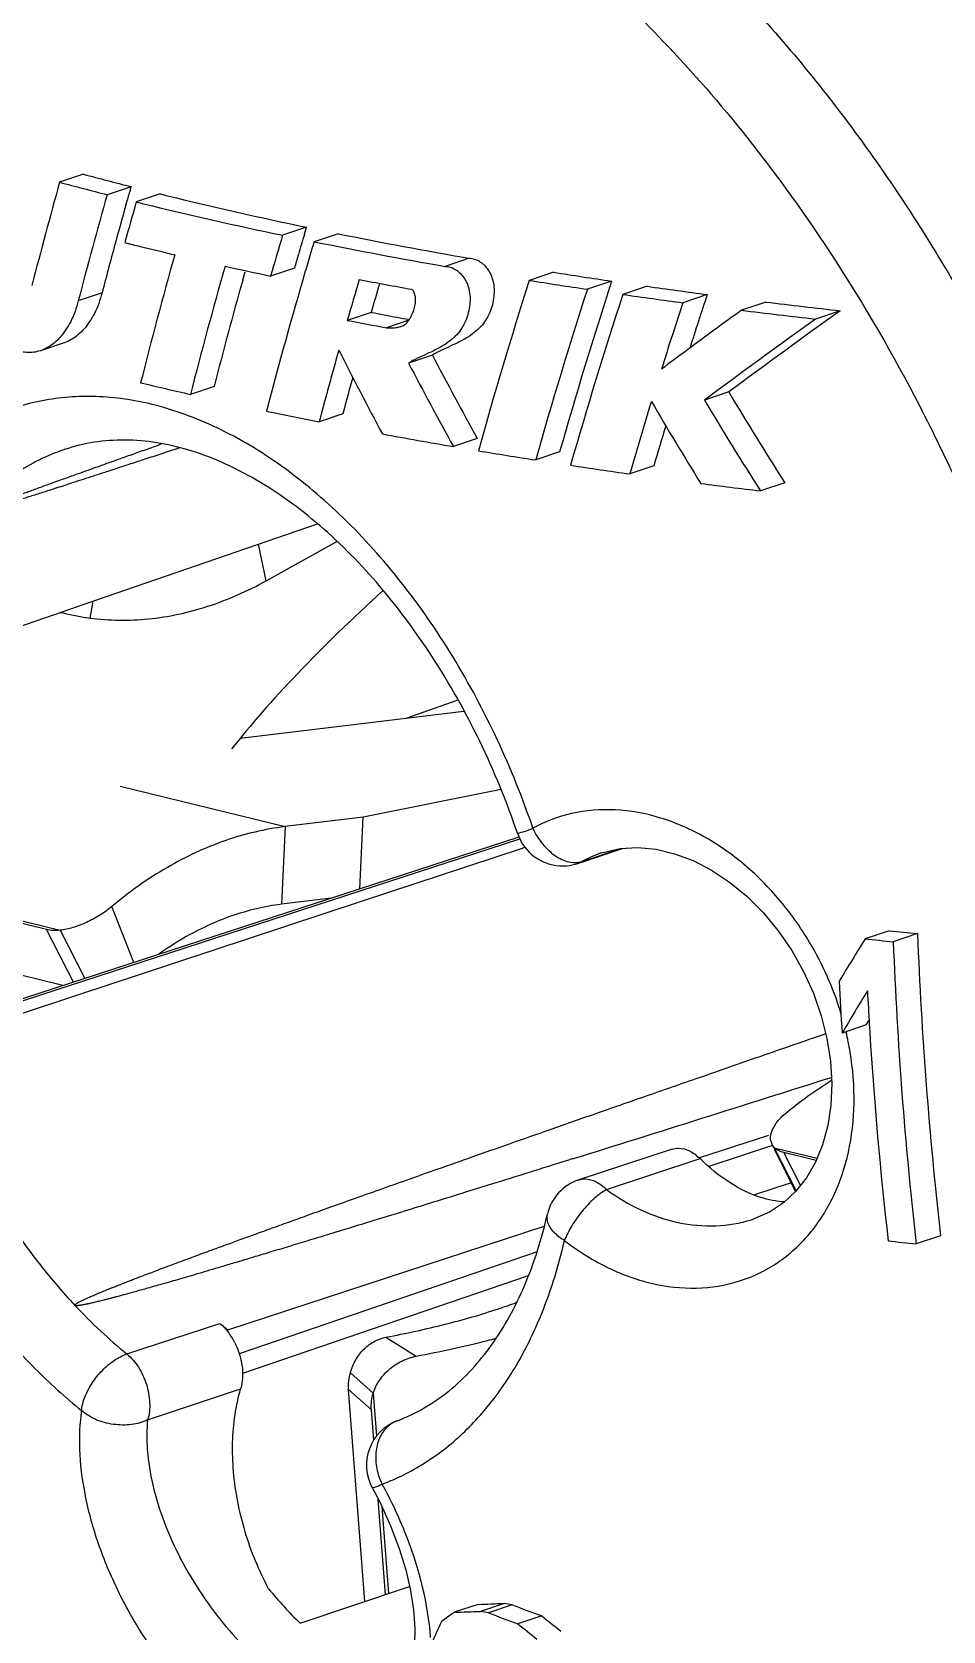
# Model space of a CAD drawing. Header units: millimetres. Extents: x 0 to 420, y 0 to 297.
# Drawn here: x 345.23 to 356.75, y 104.49 to 124.71 of the extents above; entities that cross this region are included whole.
import ezdxf

# ---------------------------------------------------------------- set-up
doc = ezdxf.new("R2010")
doc.units = ezdxf.units.MM
doc.header["$LTSCALE"] = 23.1
doc.layers.get('0').update_dxf_attribs({"linetype": 'CONTINUOUS'})
doc.layers.add('FASEN', color=7, linetype='CONTINUOUS')
doc.layers.add('RUNDUNGEN', color=7, linetype='CONTINUOUS')

msp = doc.modelspace()

# ---------------------------------------------------------------- linework, layer by layer
at = {"color": 7, "linetype": 'CONTINUOUS'}
for p, q in [((345.88208, 122.91073), (345.58014, 122.8095)), ((346.4829, 122.75303), (346.18113, 122.65186)), ((346.41673, 122.51998), (346.4369, 122.59139)), ((346.8505, 122.6608), (346.54877, 122.55964)), ((348.70086, 122.24049), (348.3986, 122.13915)), ((348.67505, 122.15436), (348.70086, 122.24049)), ((349.09956, 122.15868), (348.79703, 122.05726)), ((350.75869, 121.8477), (350.45456, 121.74574)), ((347.89418, 121.57141), (347.92367, 121.67573)), ((348.54815, 121.7238), (348.24682, 121.62278)), ((348.69056, 121.6999), (348.68579, 121.68372)), ((351.82301, 121.6711), (351.51745, 121.56866)), ((352.55863, 121.5586), (352.25191, 121.45577)), ((353.00746, 121.4936), (352.69996, 121.39051)), ((353.76806, 121.38947), (353.45913, 121.2859)), ((349.51806, 121.16405), (349.21655, 121.06297)), ((354.50973, 121.29495), (354.19926, 121.19086)), ((355.44887, 121.18472), (355.13627, 121.07992)), ((349.99348, 121.06327), (349.71245, 120.96906)), ((345.63812, 120.77964), (345.33927, 120.67944)), ((350.29268, 120.62334), (349.99096, 120.52219)), ((347.53261, 120.2266), (347.23402, 120.1265)), ((354.0394, 120.15716), (353.73167, 120.05399)), ((349.16024, 119.88037), (348.8608, 119.77998)), ((350.86021, 119.56793), (350.55905, 119.46696)), ((351.9009, 119.39856), (351.59832, 119.29712)), ((353.09186, 119.22324), (352.78731, 119.12114)), ((354.7466, 119.00975), (354.43876, 118.90654)), ((348.19229, 117.7705), (349.08437, 118.26627)), ((347.86171, 115.77734), (350.69153, 116.12197)), ((351.16017, 115.13129), (349.41602, 114.78056)), ((349.41602, 114.78056), (348.42972, 114.66045)), ((349.3735, 113.87247), (349.41602, 114.78056)), ((345.41421, 113.35922), (342.98567, 113.95302)), ((345.58529, 113.34921), (345.89639, 112.74053)), ((356.06923, 113.34446), (355.763, 113.24179)), ((356.4261, 113.30766), (356.119, 113.2047)), ((355.77767, 112.15272), (355.47259, 112.05044)), ((355.77767, 112.15272), (355.81379, 112.21351)), ((354.61472, 110.60056), (354.58667, 110.64027)), ((354.61472, 110.60056), (354.89252, 110.05703)), ((354.61563, 110.5829), (354.88375, 110.04641)), ((355.14327, 110.43949), (354.73511, 110.53929)), ((356.71776, 109.48741), (356.41066, 109.38445)), ((349.54433, 107.49811), (349.25603, 107.7537)), ((349.55084, 106.90354), (349.52166, 107.28575)), ((349.70002, 104.9495), (349.60803, 106.15449)), ((350.86988, 104.82569), (350.56938, 104.72494)), ((351.2016, 104.83774), (350.90087, 104.73692)), ((351.30227, 104.81935), (351.00144, 104.71849)), ((351.30227, 104.81935), (351.2016, 104.83774)), ((351.00144, 104.71849), (350.90087, 104.73692)), ((351.6753, 104.67853), (351.37397, 104.57751))]:
    msp.add_line(p, q, dxfattribs=at)
at = {"color": 9, "linetype": 'CONTINUOUS'}
for p, q in [((346.11562, 121.40914), (345.81594, 121.30867)), ((345.63119, 119.42596), (345.63083, 119.42584)), ((348.19229, 117.7705), (348.09539, 118.23127)), ((346.00106, 117.5106), (345.96176, 117.29837)), ((346.34418, 115.17038), (348.42972, 114.66045)), ((348.42972, 114.66045), (348.38374, 113.67823)), ((342.88293, 114.00996), (345.58529, 113.34921)), ((346.51764, 112.94277), (346.24024, 113.65073)), ((345.75409, 112.69421), (345.41421, 113.35922)), ((354.61472, 110.60056), (355.15512, 110.46842)), ((354.94649, 110.12571), (354.73511, 110.53929)), ((349.70558, 108.20328), (350.0894, 107.96427)), ((349.23336, 107.54133), (349.52166, 107.28575)), ((349.54433, 107.49811), (349.586, 106.95226)), ((349.65422, 106.05872), (349.73793, 104.96221))]:
    msp.add_line(p, q, dxfattribs=at)
at = {"color": 3, "linetype": 'CONTINUOUS'}
for p, q in [((349.01179, 113.75472), (348.38374, 113.67823)), ((345.61885, 112.65018), (343.37059, 113.1999)), ((349.43794, 104.86163), (349.23336, 107.54133))]:
    msp.add_line(p, q, dxfattribs=at)
at = {"color": 7, "linetype": 'CONTINUOUS'}
for centre, radius, start, end in [((401.71078, 107.05029), 58.30095, 164.3174147, 165.6440985), ((357.39282, 166.62264), 45.37765, 254.910983, 255.695503), ((357.58067, 166.2594), 44.89949, 254.897264, 255.689935), ((403.15366, 106.5376), 58.94501, 164.0323714, 164.1957293), ((402.73252, 106.55512), 58.79766, 164.1115696, 165.467997), ((403.6078, 106.1845), 59.36226, 163.9872648, 164.5028528), ((358.28974, 170.15633), 49.02341, 256.143132, 256.260353), ((358.47773, 169.79235), 48.54457, 256.141981, 256.260356), ((359.41036, 173.68075), 52.54321, 256.279545, 258.239425), ((402.73603, 106.6551), 58.51118, 164.2677256, 164.7190555), ((359.22244, 174.04431), 53.02165, 256.279184, 258.22085), ((406.12953, 104.8893), 60.25295, 163.3639931, 163.8757976), ((405.99578, 105.02559), 59.82524, 163.3626309, 163.6207003), ((361.51012, 183.7933), 62.87167, 258.6153293, 260.1536879), ((402.14787, 106.81557), 57.90152, 164.71884, 165.4016631), ((358.23649, 169.60319), 49.0076, 256.028011, 256.260488), ((358.61598, 171.16361), 50.61351, 256.262726, 256.77267), ((406.68273, 104.61515), 60.45644, 163.2314049, 163.5847899), ((361.32432, 184.15065), 63.34446, 258.59374, 260.11928), ((403.20097, 106.08453), 58.34841, 164.2803724, 165.924886), ((404.26627, 105.59074), 58.85547, 164.0670222, 165.7014915), ((359.86584, 176.65892), 56.24925, 257.479708, 258.078978), ((405.74962, 105.09804), 59.56865, 163.6207918, 163.7933473), ((404.00231, 105.7648), 58.29212, 164.2665798, 165.6353751), ((405.43932, 104.97457), 59.16212, 163.5947239, 165.3716218), ((407.08562, 104.31582), 60.24364, 163.3477176, 163.8597021), ((361.53028, 185.07578), 64.65059, 259.1571768, 259.7569469), ((406.86754, 104.47717), 59.72785, 163.410084, 163.7766766), ((408.76018, 103.32584), 60.07936, 162.3233192, 164.4679846), ((363.20406, 195.15693), 74.51047, 260.9761719, 261.5475798), ((363.38447, 194.80939), 74.04645, 261.0171984, 261.5930303), ((409.63811, 102.99722), 60.0216, 161.9862574, 164.1418051), ((409.80599, 102.851), 60.48645, 162.0862072, 164.2227859), ((410.02647, 102.6909), 60.29927, 161.9339497, 164.0810801), ((364.01529, 200.70439), 80.11697, 261.8806718, 262.4287249), ((364.19177, 200.3613), 79.65678, 261.9286477, 262.4808396), ((411.53871, 102.15831), 60.88748, 161.5880116, 162.258675), ((361.42335, 182.83641), 62.81095, 259.0739623, 259.3801901), ((411.65827, 102.02962), 61.30208, 161.6922331, 162.5175974), ((429.95829, 17.31259), 128.56954, 126.1034879, 126.4780013), ((431.70809, 15.10064), 130.64954, 125.7107127, 126.4756616), ((364.93642, 207.86332), 87.335, 262.9380627, 263.5570811), ((365.10655, 207.5241), 86.87784, 262.9939698, 263.617587), ((361.28875, 183.45499), 63.54921, 259.0491877, 259.5042375), ((361.64017, 183.98965), 63.9844, 259.3796735, 259.5181724), ((431.79761, 14.64676), 131.16775, 125.7643319, 126.5241202), ((405.9133, 104.64999), 59.02461, 164.2339263, 165.1473754), ((393.99137, 143.34493), 50.27683, 206.785501, 208.14802), ((394.74747, 143.93677), 50.51126, 207.616535, 208.975966), ((394.61437, 143.77638), 50.00476, 207.581935, 208.955023), ((427.70296, 20.36628), 124.77328, 126.4789141, 126.6699519), ((405.47162, 104.87269), 58.27694, 164.6064957, 165.0768306), ((358.85243, 170.97266), 52.15669, 256.418209, 257.128825), ((397.71836, 146.28701), 50.89814, 210.888917, 212.406226), ((360.53557, 178.67717), 60.04315, 258.1395494, 258.7880066), ((410.34505, 102.43875), 59.92658, 162.9224637, 163.8364273), ((397.41063, 146.07064), 51.42623, 210.41306, 211.762038), ((397.85314, 146.45133), 51.41521, 210.891566, 212.393585), ((409.92595, 102.66048), 59.1983, 163.240563, 163.7526621), ((361.98225, 186.28555), 67.788, 259.5273481, 260.2985924), ((362.87576, 191.58515), 73.16243, 260.5590583, 261.1329298), ((363.71614, 197.09667), 78.73769, 261.4717819, 262.0215552), ((364.7293, 204.65), 86.35876, 262.6530038, 263.1563496), ((408.40728, 80.77413), 61.85118, 148.3363384, 148.9187879), ((365.8329, 208.16341), 95.45427, 263.9443468, 264.1591888), ((365.99282, 207.83327), 95.0085, 264.0045484, 264.220904), ((406.82832, 115.23354), 50.43902, 182.188224, 186.541479), ((407.03024, 115.16945), 50.94915, 182.210046, 186.519694), ((407.18285, 115.29543), 51.81197, 182.86584, 183.590791), ((407.67466, 81.14244), 60.66598, 148.7825418, 149.3709101), ((407.44645, 115.24935), 51.72239, 182.952914, 183.429911), ((407.25301, 115.23796), 51.52862, 183.430138, 183.543762), ((406.14385, 115.15822), 50.41663, 183.531227, 186.533575), ((47.93007, 1081.65582), 1017.70418, 287.3879574, 287.5813489), ((354.74636, 110.72025), 0.17822, 191.735298, 206.605418), ((366.1424, 204.51447), 95.62649, 263.9445406, 264.1589956), ((347.65097, 197.96052), 93.19044, 271.9794566, 272.1835386), ((372.37355, 160.0737), 59.1358, 249.1256166, 249.5119361), ((381.98507, 90.14728), 34.73104, 155.394192, 155.883449), ((393.20208, 45.47882), 72.99075, 125.7382716, 125.8946723), ((347.34286, 198.5852), 93.91569, 271.968813, 272.1711814), ((372.26725, 160.34669), 59.55444, 249.0789073, 249.4621156), ((387.94864, 150.62421), 58.80481, 231.5400584, 231.8391175), ((387.90097, 150.41194), 58.34247, 231.6170735, 231.9187723)]:
    msp.add_arc(centre, radius, start, end, dxfattribs=at)
msp.add_ellipse((349.1167, 106.00974), major_axis=(-1.5136, 2.09715), ratio=0.50653621, start_param=-4.60512285, end_param=-4.37232589, dxfattribs=at)
for points, knots in [([(350.45456, 121.74574), (350.49587, 121.74575), (350.58579, 121.71729), (350.69543, 121.61361), (350.76836, 121.45322), (350.77382, 121.25662), (350.72381, 121.05467), (350.60735, 120.87095), (350.42936, 120.73509), (350.21576, 120.63286), (350.06469, 120.56737), (349.99096, 120.52219)], [0, 0, 0, 0, 0.07007465, 0.15195928, 0.24982556, 0.36071466, 0.47917284, 0.59842639, 0.72183464, 0.85333613, 1, 1, 1, 1]), ([(350.75869, 121.8477), (350.80001, 121.84774), (350.88992, 121.81939), (350.99953, 121.71586), (351.07243, 121.55556), (351.07775, 121.35888), (351.02743, 121.15667), (350.91056, 120.97269), (350.73211, 120.83662), (350.51802, 120.73419), (350.36659, 120.66859), (350.29268, 120.62334)], [0, 0, 0, 0, 0.06999686, 0.15171373, 0.2492964, 0.36011381, 0.47862099, 0.59801886, 0.72154022, 0.8531805, 1, 1, 1, 1]), ([(346.11562, 121.40914), (346.09234, 121.31975), (346.03352, 121.15683), (345.90144, 120.95285), (345.76189, 120.83243), (345.6681, 120.78979), (345.63671, 120.77924)], [0, 0, 0, 0, 0.33775249, 0.62788438, 0.87969199, 1, 1, 1, 1]), ([(350.03841, 121.14483), (350.04313, 121.15522), (350.05647, 121.18669), (350.07358, 121.24057), (350.0818, 121.30607), (350.07712, 121.36776), (350.06318, 121.41917), (350.04458, 121.44716), (350.03384, 121.45557)], [0, 0, 0, 0, 0.10437609, 0.31269251, 0.51522755, 0.70455457, 0.87515895, 1, 1, 1, 1]), ([(345.81594, 121.30867), (345.79279, 121.21934), (345.73421, 121.0565), (345.60241, 120.8526), (345.46299, 120.73222), (345.36926, 120.6896), (345.33788, 120.67906)], [0, 0, 0, 0, 0.33770064, 0.62779797, 0.87962048, 1, 1, 1, 1]), ([(349.89254, 120.9843), (349.91054, 120.99034), (349.94745, 121.00803), (349.99132, 121.05507), (350.01871, 121.1036), (350.03369, 121.13443), (350.03841, 121.14483)], [0, 0, 0, 0, 0.25358002, 0.54009085, 0.84674768, 1, 1, 1, 1]), ([(349.71245, 120.96906), (349.73204, 120.9689), (349.77132, 120.96789), (349.83059, 120.96995), (349.87106, 120.97727), (349.89132, 120.98388), (349.89254, 120.9843)], [0, 0, 0, 0, 0.32384591, 0.64940451, 0.97874506, 1, 1, 1, 1]), ([(345.33788, 120.67906), (345.31034, 120.6698), (345.22173, 120.64867), (345.12872, 120.65598), (345.06961, 120.67241)], [0, 0, 0, 0, 0.31994087, 1, 1, 1, 1]), ([(347.09316, 119.44938), (347.08754, 119.44753), (347.00941, 119.42181), (346.86391, 119.37395), (346.6635, 119.30813), (346.47848, 119.24748), (346.30991, 119.19232), (346.15362, 119.14128), (346.01121, 119.09487), (345.87937, 119.05199), (345.75866, 119.01283), (345.64805, 118.97702), (345.54556, 118.94392), (345.45176, 118.91371), (345.36475, 118.88577), (345.28495, 118.86021), (345.21149, 118.83676), (345.14384, 118.81523), (345.08144, 118.79544), (345.02368, 118.7772), (344.97112, 118.76065), (344.9224, 118.74538), (344.87706, 118.73123), (344.83473, 118.71809), (344.79708, 118.70646), (344.76183, 118.69562), (344.72873, 118.68551), (344.69799, 118.67618), (344.67107, 118.66807), (344.64577, 118.6605), (344.62178, 118.65339), (344.59902, 118.64671), (344.57909, 118.64093), (344.56146, 118.63587), (344.54448, 118.63106), (344.5282, 118.62653), (344.51296, 118.62237), (344.50004, 118.61893), (344.48857, 118.61596), (344.47737, 118.61316), (344.46664, 118.61058), (344.45714, 118.60861), (344.44957, 118.60692), (344.44332, 118.60665), (344.43783, 118.60415), (344.4357, 118.60755), (344.43606, 118.60829)], [0, 0, 0, 0, 0.0063624, 0.08844516, 0.16470186, 0.2331846, 0.29781363, 0.35542321, 0.40997709, 0.45887771, 0.50449608, 0.546433, 0.58389852, 0.62030775, 0.65239581, 0.68216294, 0.71041348, 0.73531217, 0.75850442, 0.78080627, 0.80043976, 0.81775349, 0.83571528, 0.85151515, 0.86540466, 0.87808861, 0.89117529, 0.90261757, 0.91263252, 0.92141186, 0.93101085, 0.9395342, 0.94692042, 0.95332682, 0.95925875, 0.96588879, 0.97150383, 0.97625042, 0.98025694, 0.98424381, 0.98866989, 0.99210715, 0.99472028, 0.99688887, 0.9991192, 1, 1, 1, 1]), ([(344.43606, 118.60829), (344.43819, 118.61008), (344.44341, 118.61362), (344.45199, 118.6179), (344.46088, 118.62218), (344.47014, 118.62639), (344.48066, 118.63104), (344.49334, 118.63649), (344.50628, 118.64192), (344.51928, 118.64729), (344.53233, 118.65262), (344.54747, 118.65873), (344.56503, 118.66574), (344.58324, 118.67292), (344.60197, 118.68027), (344.6212, 118.68775), (344.64308, 118.69621), (344.66791, 118.70574), (344.6939, 118.71566), (344.72112, 118.726), (344.74985, 118.73686), (344.78248, 118.74913), (344.81773, 118.76234), (344.8551, 118.77628), (344.89483, 118.79104), (344.93902, 118.80739), (344.98665, 118.82497), (345.03764, 118.84372), (345.09241, 118.8638), (345.15257, 118.88578), (345.21737, 118.9094), (345.28741, 118.93486), (345.36337, 118.9624), (345.44568, 118.99217), (345.53519, 119.02447), (345.63158, 119.05917), (345.73667, 119.09692), (345.85078, 119.13783), (345.97416, 119.18198), (346.10954, 119.23033), (346.25471, 119.28207), (346.41449, 119.33893), (346.58599, 119.39986), (346.73988, 119.45444), (346.83532, 119.48825), (346.86933, 119.50029)], [0, 0, 0, 0, 0.00322186, 0.0072628, 0.0110867, 0.01464213, 0.01903029, 0.02439967, 0.03061163, 0.03527934, 0.04067609, 0.04692487, 0.05416665, 0.06256228, 0.06957315, 0.07745441, 0.08644617, 0.0967184, 0.10823871, 0.11863799, 0.13041676, 0.1437845, 0.1589772, 0.1739824, 0.189948, 0.20802109, 0.22851219, 0.24870004, 0.27089917, 0.29602295, 0.32282572, 0.35071901, 0.38227103, 0.41633632, 0.45201385, 0.49239457, 0.53489888, 0.58124087, 0.63268459, 0.68655102, 0.74761436, 0.81103515, 0.88282067, 0.95825277, 1, 1, 1, 1]), ([(345.96176, 117.29837), (346.20656, 117.26621), (346.71456, 117.26032), (347.47404, 117.42504), (347.95715, 117.63982), (348.19229, 117.7705)], [0, 0, 0, 0, 0.31995034, 0.65139989, 1, 1, 1, 1]), ([(345.59261, 117.36995), (345.6016, 117.36785), (345.67051, 117.35184), (345.79305, 117.32526), (345.90759, 117.30549), (345.96176, 117.29837)], [0, 0, 0, 0, 0.07361034, 0.56427227, 1, 1, 1, 1]), ([(348.42972, 114.66045), (348.17468, 114.62939), (347.65705, 114.50567), (346.91601, 114.15897), (346.45974, 113.8344), (346.24024, 113.65073)], [0, 0, 0, 0, 0.31577806, 0.64822516, 1, 1, 1, 1]), ([(346.24024, 113.65073), (346.19254, 113.61082), (346.08878, 113.53704), (345.92296, 113.44641), (345.75376, 113.38089), (345.6396, 113.35517), (345.58529, 113.34921)], [0, 0, 0, 0, 0.25578417, 0.52178739, 0.77530539, 1, 1, 1, 1]), ([(345.58529, 113.34921), (345.55552, 113.34659), (345.49803, 113.34509), (345.44085, 113.3527), (345.41421, 113.35922)], [0, 0, 0, 0, 0.52143582, 1, 1, 1, 1]), ([(345.77332, 108.60617), (345.77253, 108.60794), (345.7722, 108.6128), (345.77755, 108.61775), (345.78286, 108.62251), (345.78931, 108.62714), (345.79687, 108.63216), (345.80662, 108.63807), (345.81713, 108.64403), (345.82797, 108.6499), (345.83892, 108.65562), (345.85156, 108.66203), (345.86643, 108.66935), (345.88268, 108.67714), (345.8996, 108.68506), (345.91715, 108.69313), (345.93654, 108.7019), (345.95888, 108.71183), (345.98313, 108.72243), (346.00869, 108.73346), (346.03564, 108.74494), (346.06563, 108.75757), (346.09926, 108.77157), (346.13505, 108.78632), (346.17324, 108.80189), (346.21473, 108.81867), (346.2609, 108.83717), (346.31046, 108.85686), (346.36384, 108.87791), (346.4226, 108.90091), (346.48617, 108.92561), (346.55502, 108.95219), (346.62986, 108.9809), (346.71124, 109.01192), (346.7999, 109.04552), (346.89599, 109.08174), (347.00061, 109.12096), (347.11526, 109.16372), (347.23867, 109.20953), (347.37427, 109.25962), (347.52113, 109.31363), (347.68185, 109.37248), (347.85686, 109.4363), (348.04803, 109.50574), (348.25636, 109.58112), (348.48486, 109.6635), (348.73329, 109.75274), (349.00571, 109.85026), (349.30319, 109.95641), (349.62921, 110.07237), (349.98611, 110.19894), (350.37764, 110.33737), (350.80856, 110.4893), (351.28124, 110.65549), (351.80014, 110.83745), (352.37074, 111.03704), (353.00013, 111.25664), (353.69489, 111.49848), (354.45725, 111.76323), (354.98893, 111.94747), (355.26562, 112.04324)], [0, 0, 0, 0, 0.00057651, 0.00127297, 0.00203298, 0.00273034, 0.00361688, 0.00473048, 0.00611437, 0.007203, 0.00839181, 0.00978251, 0.01140999, 0.01331428, 0.01513286, 0.01695672, 0.01904894, 0.02145235, 0.02421564, 0.02690677, 0.02971591, 0.03291596, 0.03656719, 0.04053135, 0.04441008, 0.04881325, 0.05382091, 0.05917597, 0.0646483, 0.0708566, 0.07791206, 0.08489827, 0.09277091, 0.10171176, 0.11075901, 0.120921, 0.13220202, 0.14393298, 0.15725358, 0.17128749, 0.18685523, 0.20371351, 0.22210596, 0.2421661, 0.26410472, 0.28788556, 0.31428604, 0.34248384, 0.37379742, 0.40806673, 0.44522782, 0.48623317, 0.53136812, 0.58089645, 0.63500134, 0.69463707, 0.7603833, 0.83292406, 0.91306516, 1, 1, 1, 1]), ([(354.57186, 110.684), (354.56457, 110.71925), (354.57316, 110.80231), (354.63979, 110.92211), (354.70984, 110.99377), (354.75163, 111.02874)], [0, 0, 0, 0, 0.26410488, 0.59573952, 1, 1, 1, 1]), ([(352.061, 110.45752), (351.90012, 110.40717), (351.57803, 110.30649), (351.10904, 110.16027), (350.66737, 110.02298), (350.26566, 109.89848), (349.89793, 109.78488), (349.56143, 109.68125), (349.25334, 109.5867), (348.97122, 109.50043), (348.71345, 109.42189), (348.47554, 109.34969), (348.2586, 109.28411), (348.05822, 109.22379), (347.87527, 109.16896), (347.70606, 109.11849), (347.55189, 109.07272), (347.40843, 109.03034), (347.2776, 108.9919), (347.15567, 108.95627), (347.04415, 108.92388), (346.94177, 108.89432), (346.8467, 108.86704), (346.75919, 108.84211), (346.67836, 108.81924), (346.6038, 108.79831), (346.53475, 108.77908), (346.47058, 108.76136), (346.4121, 108.74536), (346.35759, 108.73058), (346.30664, 108.71692), (346.26035, 108.70464), (346.21769, 108.69345), (346.17752, 108.68305), (346.1396, 108.67337), (346.10548, 108.66479), (346.07453, 108.65713), (346.04501, 108.64995), (346.01682, 108.64323), (345.99075, 108.63715), (345.96793, 108.63197), (345.94668, 108.62726), (345.926, 108.62282), (345.90594, 108.61867), (345.88778, 108.61509), (345.87213, 108.61217), (345.85734, 108.60956), (345.84255, 108.60716), (345.82798, 108.60507), (345.81512, 108.60356), (345.80408, 108.60257), (345.79332, 108.60217), (345.78283, 108.60212), (345.77593, 108.60448), (345.77332, 108.60617)], [0, 0, 0, 0, 0.07710006, 0.15434509, 0.22468233, 0.28863918, 0.3466934, 0.40071171, 0.44967763, 0.49408791, 0.53564423, 0.57292326, 0.60779768, 0.63930035, 0.66862984, 0.69515319, 0.7200603, 0.74218217, 0.76356762, 0.78242861, 0.80028042, 0.81668093, 0.83116584, 0.84551758, 0.85829609, 0.86958795, 0.88093858, 0.89107894, 0.90003398, 0.90867037, 0.91690573, 0.92416406, 0.93057189, 0.93707526, 0.94314162, 0.94847378, 0.95316776, 0.95772351, 0.96236752, 0.96642258, 0.96996689, 0.97306947, 0.97637919, 0.97963744, 0.98243853, 0.98484658, 0.98691747, 0.98930761, 0.99170056, 0.99364992, 0.99522709, 0.99676774, 0.99857895, 1, 1, 1, 1]), ([(354.73511, 110.53929), (354.71154, 110.54506), (354.66823, 110.56008), (354.63004, 110.58598), (354.61472, 110.60056)], [0, 0, 0, 0, 0.53428464, 1, 1, 1, 1]), ([(350.0894, 107.96427), (350.39107, 108.02172), (350.72692, 108.09494), (351.05965, 108.1805), (351.09488, 108.18971)], [0, 0, 0, 0, 0.89402131, 1, 1, 1, 1]), ([(349.54433, 107.49811), (349.56237, 107.55393), (349.61719, 107.66363), (349.74156, 107.80364), (349.90269, 107.9098), (350.02617, 107.95223), (350.0894, 107.96427)], [0, 0, 0, 0, 0.23499759, 0.48405714, 0.74212342, 1, 1, 1, 1]), ([(349.52166, 107.28575), (349.51893, 107.32152), (349.52022, 107.39345), (349.53436, 107.46394), (349.54433, 107.49811)], [0, 0, 0, 0, 0.50192451, 1, 1, 1, 1])]:
    msp.add_open_spline(points, degree=3, knots=knots, dxfattribs=at)
at = {"color": 9, "linetype": 'CONTINUOUS'}
for points, knots in [([(345.63084, 119.42582), (345.41753, 119.35255), (344.97671, 119.13328), (344.6091, 118.80454), (344.43607, 118.60829)], [0, 0, 0, 0, 0.46225641, 1, 1, 1, 1]), ([(343.83926, 111.91461), (343.92563, 111.66197), (344.11716, 111.16565), (344.45935, 110.45186), (344.85084, 109.78064), (345.28569, 109.16226), (345.60685, 108.78359), (345.77332, 108.60618)], [0, 0, 0, 0, 0.20755413, 0.4130445, 0.61471606, 0.8108823, 1, 1, 1, 1]), ([(345.77333, 108.60616), (345.87769, 108.49493), (346.09007, 108.28242), (346.31642, 108.08479), (346.43117, 107.99183)], [0, 0, 0, 0, 0.50807363, 1, 1, 1, 1])]:
    msp.add_open_spline(points, degree=3, knots=knots, dxfattribs=at)
at = {"color": 3, "linetype": 'CONTINUOUS'}
for points, knots in [([(348.38374, 113.67823), (348.1712, 113.65235), (347.73984, 113.54925), (347.22552, 113.30862), (346.93037, 113.11765), (346.82825, 113.04492)], [0, 0, 0, 0, 0.37914522, 0.77830445, 1, 1, 1, 1]), ([(349.70558, 108.20328), (349.95697, 108.25115), (350.43555, 108.3555), (350.98297, 108.51171), (351.27897, 108.61422), (351.35361, 108.6415)], [0, 0, 0, 0, 0.44982898, 0.8603801, 1, 1, 1, 1]), ([(349.25603, 107.7537), (349.27131, 107.81246), (349.31754, 107.92327), (349.42451, 108.06074), (349.55666, 108.15739), (349.65614, 108.19386), (349.70558, 108.20328)], [0, 0, 0, 0, 0.27294969, 0.53182293, 0.77376278, 1, 1, 1, 1]), ([(349.23336, 107.54133), (349.23063, 107.57711), (349.23192, 107.64904), (349.24606, 107.71952), (349.25603, 107.7537)], [0, 0, 0, 0, 0.50192451, 1, 1, 1, 1])]:
    msp.add_open_spline(points, degree=3, knots=knots, dxfattribs=at)
at = {"color": 7, "linetype": 'CONTINUOUS'}
msp.add_open_spline([(354.75163, 111.02874), (354.93655, 111.18348), (355.13218, 111.32629), (355.33751, 111.45342)], degree=3, dxfattribs=at)
at = {"layer": 'FASEN', "color": 7, "linetype": 'CONTINUOUS'}
msp.add_line((348.62011, 104.58745), (350.00314, 105.05112), dxfattribs=at)
msp.add_ellipse((352.16292, 117.93708), major_axis=(5.07706, 3.95259), ratio=0.2146166, start_param=1.91107185, end_param=2.43354067, dxfattribs=at)
at = {"layer": 'RUNDUNGEN', "color": 7, "linetype": 'CONTINUOUS'}
for p, q in [((345.90061, 117.47606), (348.84182, 118.48819)), ((344.65652, 117.04794), (345.51365, 117.3429)), ((345.51365, 117.3429), (345.90061, 117.47606)), ((351.38496, 114.52728), (344.96669, 112.43787)), ((349.39685, 113.71711), (351.43095, 114.38856)), ((351.43095, 114.38856), (351.46288, 114.39911)), ((352.1313, 114.19551), (352.69403, 114.38476)), ((352.43247, 114.32826), (352.43117, 114.32783)), ((346.57597, 112.78592), (349.39685, 113.71711)), ((345.82193, 112.537), (346.57597, 112.78592)), ((345.02109, 112.27263), (345.82193, 112.537)), ((353.67186, 110.47469), (354.54741, 110.76052)), ((353.32445, 110.58229), (352.14363, 110.19338)), ((347.70779, 108.29725), (351.70538, 109.60749)), ((354.34805, 109.69697), (354.35291, 109.6986)), ((351.50291, 108.97954), (347.89225, 107.74381)), ((347.7099, 108.26967), (347.70779, 108.29725)), ((349.53339, 106.29658), (349.62614, 106.12001))]:
    msp.add_line(p, q, dxfattribs=at)
at = {"layer": 'RUNDUNGEN', "color": 9, "linetype": 'CONTINUOUS'}
for p, q in [((349.96152, 116.03306), (350.61736, 116.26404)), ((351.39354, 114.50094), (344.97581, 112.41171)), ((352.1778, 114.21725), (352.67256, 114.38354)), ((352.17778, 114.21725), (352.1317, 114.19565)), ((354.5913, 110.62631), (353.78938, 110.36084)), ((352.49428, 110.07182), (353.67589, 110.46234)), ((354.82829, 110.15779), (354.36345, 110.0039)), ((351.61588, 109.28265), (347.85118, 107.9942)), ((346.43117, 107.99183), (347.60431, 108.3792)), ((346.69273, 107.15971), (347.8685, 107.54911))]:
    msp.add_line(p, q, dxfattribs=at)
at = {"layer": 'RUNDUNGEN', "color": 7, "linetype": 'CONTINUOUS'}
for points in [[(352.43096, 114.32773), (352.66749, 114.38325), (352.89189, 114.39598), (353.12156, 114.37413), (353.35489, 114.3187), (353.58896, 114.23067), (353.82161, 114.11054)], [(353.82161, 114.11054), (354.04889, 113.95988), (354.26768, 113.78008), (354.47391, 113.57397), (354.66409, 113.34459), (354.83513, 113.09549), (354.98427, 112.8306), (355.10943, 112.55382), (355.20879, 112.26942), (355.28114, 111.98145), (355.32562, 111.69418), (355.34184, 111.41195), (355.3299, 111.13915), (355.29046, 110.87992), (355.22482, 110.6386), (355.13436, 110.41775), (355.02067, 110.22012), (354.88533, 110.04788), (354.72989, 109.9031), (354.55437, 109.78666), (354.34811, 109.69702)], [(349.62614, 106.12001), (349.76385, 105.81949), (349.8722, 105.53359), (349.95495, 105.2612), (350.01437, 105.0022), (350.05193, 104.75678), (350.06849, 104.52502), (350.06431, 104.30935), (350.03959, 104.11225), (349.99551, 103.93974), (349.93465, 103.79712), (349.86222, 103.68925), (349.78453, 103.61628), (349.69902, 103.56897), (349.67364, 103.55973)]]:
    msp.add_lwpolyline(points, dxfattribs=at)
for centre, radius, start, end in [((351.93041, 114.76094), 0.59105, 198.87309, 200.190029), ((351.94011, 114.76469), 0.60145, 200.206798, 208.374864), ((351.93883, 114.76367), 0.59985, 208.347498, 274.760998), ((351.938, 114.76758), 0.60382, 274.808629, 288.709552), ((352.33126, 109.62354), 0.59992, 108.242424, 167.070354), ((351.31385, 112.95721), 5.89228, 230.982341, 232.26595), ((347.07506, 107.78111), 0.80107, 32.130764, 37.581004), ((347.01251, 107.74176), 0.87497, 27.094395, 32.134928), ((350.05769, 106.58577), 0.59875, 110.586722, 208.784599)]:
    msp.add_arc(centre, radius, start, end, dxfattribs=at)
at = {"layer": 'RUNDUNGEN', "color": 9, "linetype": 'CONTINUOUS'}
for centre, radius, start, end in [((352.94341, 112.80745), 1.60428, 108.619611, 118.504717), ((351.58506, 111.12002), 4.04916, 16.786803, 22.390837), ((350.34684, 106.69419), 0.77228, 199.063714, 206.818938)]:
    msp.add_arc(centre, radius, start, end, dxfattribs=at)
for points, knots in [([(340.95028, 132.54927), (340.90247, 132.5048), (340.3235, 131.95572), (339.30756, 130.73295), (338.1549, 128.66284), (337.29238, 126.27942), (336.73533, 123.63516), (336.49475, 120.79067), (336.57437, 117.80416), (336.97181, 114.74531), (337.67854, 111.6766), (338.67769, 108.67033), (339.94868, 105.7879), (341.46149, 103.09711), (343.18531, 100.65291), (345.08022, 98.51218), (347.1083, 96.71894), (349.22446, 95.31489), (351.38738, 94.33106), (353.55027, 93.7941), (355.66713, 93.72287), (357.68386, 94.12636), (358.91243, 94.70084), (359.48541, 95.05328)], [0, 0, 0, 0, 0.00366764, 0.04482555, 0.08899341, 0.13644939, 0.18706337, 0.24076643, 0.29687121, 0.35502001, 0.41421505, 0.47396982, 0.5331881, 0.59138049, 0.64755181, 0.70133772, 0.7520472, 0.79960783, 0.8438578, 0.8852385, 0.92432494, 0.96218938, 1, 1, 1, 1]), ([(358.38259, 128.12595), (358.43921, 128.05585), (359.11564, 127.20945), (360.33025, 125.48136), (361.82972, 122.80426), (363.08714, 119.94001), (364.07409, 116.95389), (364.76997, 113.90871), (365.15873, 110.87505), (365.23226, 107.91566), (364.98864, 105.09875), (364.43207, 102.48207), (363.57361, 100.12489), (362.42798, 98.0767), (361.01638, 96.38579), (359.36515, 95.09505), (357.51196, 94.24279), (355.50673, 93.85502), (353.40406, 93.93849), (351.25753, 94.48359), (349.11275, 95.47112), (347.01571, 96.87433), (345.71752, 98.03), (345.08535, 98.66354)], [0, 0, 0, 0, 0.00517986, 0.06228181, 0.1213013, 0.18140322, 0.24196263, 0.30195571, 0.36082808, 0.41761655, 0.47193415, 0.5231136, 0.5710782, 0.61571292, 0.65745457, 0.69696332, 0.73528879, 0.77369644, 0.81336105, 0.85536985, 0.90028966, 0.94854673, 1, 1, 1, 1]), ([(350.4823, 128.06667), (351.08236, 127.75553), (352.26933, 126.99408), (353.90591, 125.55083), (355.42521, 123.80219), (356.7879, 121.79417), (357.95922, 119.57895), (358.90868, 117.21442), (359.61152, 114.76241), (360.04933, 112.28702), (360.21056, 109.85281), (360.09066, 107.52296), (359.69194, 105.35753), (359.02285, 103.41203), (358.09712, 101.7369), (356.93334, 100.3783), (355.69252, 99.47772), (354.83292, 99.10552), (354.47563, 98.98737)], [0, 0, 0, 0, 0.05862267, 0.12164074, 0.18866646, 0.25898682, 0.33165669, 0.40557884, 0.47958127, 0.55248797, 0.62318815, 0.69071092, 0.75430632, 0.81353645, 0.86837859, 0.91932703, 0.96745324, 1, 1, 1, 1]), ([(349.66683, 127.29537), (349.93505, 127.15957), (350.49709, 126.84361), (351.35641, 126.26136), (352.28434, 125.5106), (353.28253, 124.54896), (354.34516, 123.32432), (355.44289, 121.79195), (356.50846, 119.95158), (357.4526, 117.87057), (358.20582, 115.65095), (358.73342, 113.38189), (359.02235, 111.12132), (359.06599, 108.92033), (358.8629, 106.8316), (358.41698, 104.90458), (357.73678, 103.18409), (356.83534, 101.71213), (355.72909, 100.52609), (354.44204, 99.66222), (353.00725, 99.15024), (351.47007, 99.00696), (350.43758, 99.15282), (349.92408, 99.27837)], [0, 0, 0, 0, 0.02439746, 0.05225479, 0.08414224, 0.12114265, 0.16459321, 0.21554118, 0.27388366, 0.33688937, 0.40067978, 0.46379222, 0.52562998, 0.58528982, 0.64207322, 0.69550719, 0.74528935, 0.79157289, 0.83477377, 0.87589963, 0.91616603, 0.95710077, 1, 1, 1, 1]), ([(346.75004, 119.99897), (346.51814, 120.05567), (346.05251, 120.12405), (345.35801, 120.07348), (344.70512, 119.86654), (344.1116, 119.50888), (343.59151, 119.01135), (343.15526, 118.38729), (342.81068, 117.65175), (342.65122, 117.1153), (342.58671, 116.83436)], [0, 0, 0, 0, 0.12164071, 0.23782749, 0.35185746, 0.46735938, 0.58783063, 0.71591844, 0.85312672, 1, 1, 1, 1]), ([(351.56416, 114.63929), (351.43371, 115.02093), (351.13456, 115.76477), (350.57631, 116.81015), (349.9252, 117.75284), (349.19965, 118.56606), (348.41931, 119.22733), (347.60536, 119.71819), (347.0324, 119.92993), (346.75004, 119.99897)], [0, 0, 0, 0, 0.16181832, 0.32094227, 0.47455479, 0.6203963, 0.7569685, 0.88337813, 1, 1, 1, 1]), ([(354.01812, 114.34779), (353.93053, 114.41026), (353.66558, 114.58042), (353.19672, 114.78867), (352.61439, 114.89712), (352.05619, 114.8525), (351.71606, 114.72333), (351.56416, 114.63929)], [0, 0, 0, 0, 0.12387215, 0.36213054, 0.58690604, 0.79982023, 1, 1, 1, 1]), ([(351.37358, 114.57351), (351.36875, 114.57664), (351.50103, 114.61015), (351.52308, 114.62485), (351.5642, 114.6392)], [0, 0, 0, 0, 0.31409186, 1, 1, 1, 1]), ([(351.5642, 114.6392), (351.59335, 114.56809), (351.67614, 114.44079), (351.80784, 114.31261), (351.89971, 114.25848), (351.92979, 114.24465)], [0, 0, 0, 0, 0.42167915, 0.81933063, 1, 1, 1, 1]), ([(355.32894, 112.66244), (355.26945, 112.8069), (355.1023, 113.15474), (354.76221, 113.6647), (354.37135, 114.07534), (354.10775, 114.28387), (354.01812, 114.34779)], [0, 0, 0, 0, 0.21674643, 0.53452989, 0.84733893, 1, 1, 1, 1]), ([(351.92979, 114.24465), (351.95757, 114.23188), (352.02227, 114.20922), (352.09229, 114.2041), (352.12986, 114.20811)], [0, 0, 0, 0, 0.44758456, 1, 1, 1, 1]), ([(349.92408, 99.27837), (349.38109, 99.41114), (348.28141, 99.80607), (346.70923, 100.70806), (345.19117, 101.91605), (343.76226, 103.40059), (342.45395, 105.12753), (341.29724, 107.05563), (340.31847, 109.1409), (339.54134, 111.33328), (339.14603, 112.92867), (338.98591, 113.77681), (338.97003, 113.86368)], [0, 0, 0, 0, 0.08764561, 0.18189377, 0.28304178, 0.3908006, 0.50414146, 0.62203023, 0.74270534, 0.86472951, 0.98615914, 1, 1, 1, 1]), ([(351.96217, 109.42605), (352.12588, 109.29957), (352.47395, 109.07809), (353.0423, 108.86626), (353.62288, 108.7997), (354.17784, 108.88825), (354.67431, 109.12799), (355.08368, 109.50209), (355.38716, 109.98515), (355.57523, 110.55006), (355.64371, 111.1705), (355.60293, 111.681), (355.54285, 111.97785), (355.52309, 112.06123)], [0, 0, 0, 0, 0.10152218, 0.20097538, 0.29518282, 0.3851217, 0.47309695, 0.56188483, 0.65369546, 0.75005414, 0.85162738, 0.95799738, 1, 1, 1, 1]), ([(342.9847, 111.62117), (343.08514, 111.32734), (343.30894, 110.75075), (343.71136, 109.9239), (344.17328, 109.15027), (344.68708, 108.44281), (345.24408, 107.81348), (345.64887, 107.44319), (345.85627, 107.27519)], [0, 0, 0, 0, 0.1766681, 0.35141971, 0.52260257, 0.68864765, 0.84814447, 1, 1, 1, 1]), ([(352.14371, 110.19306), (352.16982, 110.20153), (352.24519, 110.21302), (352.37358, 110.17492), (352.45468, 110.11017), (352.49427, 110.07182)], [0, 0, 0, 0, 0.20986078, 0.57357587, 1, 1, 1, 1]), ([(352.49427, 110.07182), (352.43914, 110.04121), (352.32902, 109.95674), (352.18164, 109.80075), (352.05352, 109.62108), (351.98656, 109.49072), (351.96219, 109.42613)], [0, 0, 0, 0, 0.2227383, 0.48562998, 0.75613044, 1, 1, 1, 1]), ([(352.49428, 110.07182), (352.63013, 109.97262), (352.91937, 109.79963), (353.38975, 109.638), (353.86994, 109.592), (354.18819, 109.6451), (354.34076, 109.69456), (354.34805, 109.69698)], [0, 0, 0, 0, 0.25748479, 0.51211529, 0.7552494, 0.98828319, 1, 1, 1, 1]), ([(351.96219, 109.42613), (351.91376, 109.45565), (351.83055, 109.51898), (351.74737, 109.63544), (351.73885, 109.72299), (351.74664, 109.75797)], [0, 0, 0, 0, 0.40727424, 0.743418, 1, 1, 1, 1]), ([(349.65711, 106.34556), (349.8425, 106.41519), (350.20481, 106.59601), (350.69202, 106.97703), (351.11909, 107.46154), (351.47924, 108.04003), (351.76752, 108.70202), (351.90523, 109.1781), (351.96217, 109.42605)], [0, 0, 0, 0, 0.14836841, 0.30090049, 0.46066947, 0.62975928, 0.80939194, 1, 1, 1, 1]), ([(357.78478, 95.99041), (357.74318, 95.97625), (357.11115, 95.76702), (355.81779, 95.51691), (353.86376, 95.59448), (351.86896, 96.10104), (349.87578, 97.01877), (347.92698, 98.32279), (346.0611, 99.98382), (344.31861, 101.96383), (342.73547, 104.22074), (341.52422, 106.38653), (340.8723, 107.80232), (340.63516, 108.36048)], [0, 0, 0, 0, 0.0057105, 0.08651923, 0.1699726, 0.25835807, 0.35286824, 0.45439992, 0.56265631, 0.67733007, 0.79716065, 0.92104538, 1, 1, 1, 1]), ([(345.85621, 107.27524), (345.86167, 107.3333), (345.89478, 107.45546), (345.98621, 107.6279), (346.11374, 107.78678), (346.26279, 107.91395), (346.37532, 107.97341), (346.43116, 107.99184)], [0, 0, 0, 0, 0.18250273, 0.39021721, 0.60740847, 0.81598921, 1, 1, 1, 1]), ([(346.43116, 107.99184), (346.48571, 107.94325), (346.58946, 107.82769), (346.68603, 107.61206), (346.72698, 107.38309), (346.71612, 107.22767), (346.69269, 107.1597)], [0, 0, 0, 0, 0.23980601, 0.50260363, 0.76396048, 1, 1, 1, 1]), ([(345.85627, 107.27519), (345.83252, 107.1145), (345.81781, 106.76186), (345.88633, 106.20807), (346.04533, 105.61954), (346.28712, 105.02895), (346.59973, 104.46265), (346.9695, 103.94293), (347.38099, 103.48951), (347.81788, 103.11907), (348.26321, 102.8449), (348.57366, 102.72611), (348.72435, 102.68927)], [0, 0, 0, 0, 0.08427451, 0.18192379, 0.28847479, 0.39961481, 0.51223129, 0.62334217, 0.72979243, 0.82910256, 0.91951723, 1, 1, 1, 1]), ([(346.69269, 107.1597), (346.63048, 107.12653), (346.48391, 107.09017), (346.25859, 107.09166), (346.03815, 107.14988), (345.91132, 107.2303), (345.85621, 107.27524)], [0, 0, 0, 0, 0.23888847, 0.49859472, 0.7590764, 1, 1, 1, 1]), ([(346.69273, 107.15971), (346.67894, 107.03318), (346.67845, 106.7554), (346.74985, 106.32057), (346.89366, 105.85828), (347.10272, 105.3943), (347.36674, 104.94936), (347.6742, 104.54095), (348.01229, 104.18454), (348.3676, 103.89317), (348.7263, 103.67728), (348.97471, 103.58305), (349.09491, 103.55366)], [0, 0, 0, 0, 0.08279639, 0.17950369, 0.28565417, 0.39682395, 0.50981259, 0.62152422, 0.72867582, 0.82864449, 0.91950256, 1, 1, 1, 1]), ([(349.84795, 107.14777), (349.802, 107.13041), (349.70892, 107.07114), (349.61231, 106.92671), (349.56789, 106.74064), (349.57859, 106.57394), (349.60556, 106.47478), (349.61692, 106.44195)], [0, 0, 0, 0, 0.18046949, 0.39255671, 0.62418753, 0.8725239, 1, 1, 1, 1]), ([(349.65763, 106.34575), (349.6239, 106.33283), (349.59587, 106.30403), (349.53859, 106.29925), (349.53445, 106.30066), (349.53427, 106.30073)], [0, 0, 0, 0, 0.81287398, 0.99132886, 1, 1, 1, 1]), ([(350.26903, 104.40723), (350.25417, 104.62158), (350.18122, 105.06464), (349.97189, 105.71612), (349.77054, 106.13973), (349.65711, 106.34556)], [0, 0, 0, 0, 0.31451215, 0.6554685, 1, 1, 1, 1])]:
    msp.add_open_spline(points, degree=3, knots=knots, dxfattribs=at)
at = {"layer": 'RUNDUNGEN', "color": 7, "linetype": 'CONTINUOUS'}
for points, knots in [([(363.81904, 115.13466), (363.71146, 115.62507), (363.35102, 117.095), (362.57503, 119.49519), (361.38047, 122.25482), (359.95059, 124.83027), (358.32422, 127.15612), (357.10011, 128.54654), (356.46457, 129.18179)], [0, 0, 0, 0, 0.09377905, 0.28260517, 0.47062995, 0.65480313, 0.83209345, 1, 1, 1, 1]), ([(351.37114, 114.56975), (351.23465, 114.96902), (350.91816, 115.74189), (350.31966, 116.81131), (349.62435, 117.74557), (348.86101, 118.51131), (348.05777, 119.08521), (347.23746, 119.45127), (346.41727, 119.59115), (345.88223, 119.51137), (345.63444, 119.42708), (345.63083, 119.42584)], [0, 0, 0, 0, 0.15429594, 0.30453081, 0.44701784, 0.57883533, 0.69835352, 0.80603477, 0.90465177, 0.99861285, 1, 1, 1, 1]), ([(338.91412, 113.85282), (339.04278, 113.15846), (339.3986, 111.62981), (340.17528, 109.3312), (341.24605, 107.01064), (342.53685, 104.86928), (344.01627, 102.96441), (345.64944, 101.3477), (347.39184, 100.06967), (348.82099, 99.35586), (349.64484, 99.07257), (349.83856, 99.01296)], [0, 0, 0, 0, 0.11000497, 0.2442517, 0.37743452, 0.50754289, 0.63309952, 0.7523805, 0.86456841, 0.9684733, 1, 1, 1, 1]), ([(353.32455, 110.582), (353.34982, 110.59022), (353.42486, 110.60218), (353.55344, 110.56504), (353.63657, 110.5012), (353.67589, 110.46234)], [0, 0, 0, 0, 0.20312659, 0.57218641, 1, 1, 1, 1]), ([(354.74553, 109.91386), (354.64313, 109.92047), (354.39785, 109.96998), (354.02828, 110.15292), (353.79044, 110.34914), (353.67589, 110.46234)], [0, 0, 0, 0, 0.25056958, 0.60531704, 1, 1, 1, 1]), ([(349.84794, 107.14778), (350.084, 107.23645), (350.53661, 107.50291), (351.07953, 108.1031), (351.49479, 108.86954), (351.67556, 109.44864), (351.74654, 109.75778)], [0, 0, 0, 0, 0.22566525, 0.46032285, 0.71614772, 1, 1, 1, 1]), ([(347.60431, 108.3792), (347.62378, 108.36342), (347.66111, 108.32875), (347.69419, 108.29006), (347.7099, 108.26967)], [0, 0, 0, 0, 0.49336784, 1, 1, 1, 1]), ([(347.79146, 108.14027), (347.81559, 108.09317), (347.85563, 107.99479), (347.89009, 107.84126), (347.89694, 107.69053), (347.88166, 107.59356), (347.8685, 107.54911)], [0, 0, 0, 0, 0.26032067, 0.52118721, 0.77156427, 1, 1, 1, 1]), ([(348.22257, 105.02293), (348.1613, 105.13712), (348.05006, 105.37318), (347.91926, 105.74192), (347.82596, 106.11996), (347.77243, 106.49815), (347.75998, 106.8674), (347.78892, 107.21878), (347.83706, 107.44292), (347.8685, 107.54911)], [0, 0, 0, 0, 0.14894196, 0.29932209, 0.44897643, 0.5957127, 0.73752697, 0.87271164, 1, 1, 1, 1])]:
    msp.add_open_spline(points, degree=3, knots=knots, dxfattribs=at)
at = {"layer": 'RUNDUNGEN', "color": 9, "linetype": 'CONTINUOUS'}
msp.add_open_spline([(352.12986, 114.20811), (352.14612, 114.20984), (352.16216, 114.21284), (352.17778, 114.21725)], degree=3, dxfattribs=at)

doc.saveas('drawing.dxf')
